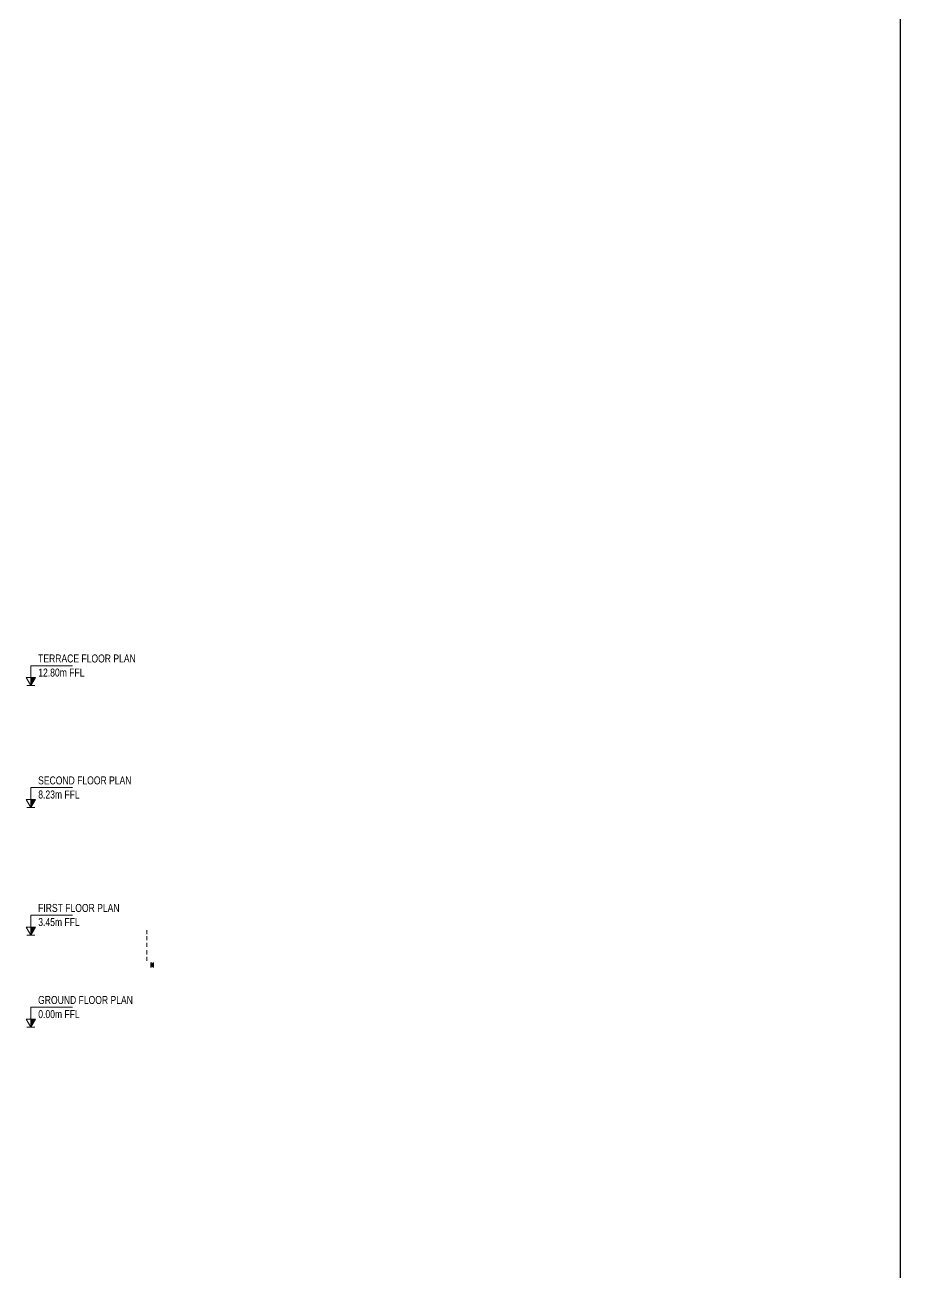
# Model space of a CAD drawing. Header units: millimetres. Extents: x -29259 to 87313, y -139821 to 46728.
# Drawn here: x 54539 to 87313, y -93080 to -46339 of the extents above; entities that cross this region are included whole.
import ezdxf

# ---------------------------------------------------------------- set-up
doc = ezdxf.new("R2010")
doc.units = ezdxf.units.MM
doc.layers.add('A-DETL-THIN', color=151, linetype='Continuous', lineweight=9)
doc.layers.add('A-FLOR-LEVL', color=51, linetype='Continuous', lineweight=9)
doc.styles.add('Century Gothic', font='GOTHIC.TTF', dxfattribs={"width": 0.8, "height": 450})

# ---------------------------------------------------------------- blocks, each defined once
blk = doc.blocks.new('Level - M_Level Head - Circle 3-912024-SECTION BB')
at = {"layer": 'A-FLOR-LEVL'}
blk.add_hatch(color=256, dxfattribs=at).paths.add_polyline_path([(24116, 300), (24289, 300), (24116, 0)])
for p, q in [((24116, 747), (25678, 747)), ((24116, 300), (24116, 747)), ((24116, 0), (23943, 300)), ((24116, 300), (23943, 300)), ((24116, 0), (23966, 0)), ((24116, 0), (24289, 300)), ((24116, 300), (24289, 300)), ((24116, 0), (24116, 300)), ((24116, 300), (24116, 0)), ((24116, 0), (24289, 300)), ((24289, 300), (24116, 300)), ((24116, 0), (24266, 0))]:
    blk.add_line(p, q, dxfattribs=at)

msp = doc.modelspace()

# ---------------------------------------------------------------- linework, layer by layer
msp.add_lwpolyline([(-29258.6, 46727.5), (87313.3, 46727.5), (87313.3, -139820.9), (-29258.6, -139820.9)], close=True)
at = {"layer": 'A-DETL-THIN', "lineweight": 18}
for p, q in [((59097.5, -80262.9), (59097.5, -80412.9)), ((59097.4, -80486.9), (59097.4, -80636.9)), ((59097.4, -80746.9), (59097.4, -80896.7)), ((59097.4, -81021.9), (59097.4, -81173.4)), ((59097.4, -81261.9), (59097.4, -81413.4)), ((59257.9, -81667.7), (59257.9, -81474.3)), ((59268, -81651.3), (59268, -81490.6)), ((59355, -81660.4), (59355, -81481.5)), ((59355, -81660.4), (59355, -81481.5))]:
    msp.add_line(p, q, dxfattribs=at)
for centre, radius, start, end in [((59275.5, -81490.6), 7.47, 90.27503, 180.29677), ((59275.5, -81651.3), 7.47, 179.70323, 269.72497), ((59355.3, -81570.6), 69.9, 90.28851, 180.28128), ((59355.3, -81570.6), 69.9, 90.28851, 180.28128), ((59355.3, -81571.3), 69.9, 179.71714, 269.71106), ((59355.3, -81570.6), 66.9, 90.28441, 180.28739), ((59355.3, -81571.3), 66.9, 179.71126, 269.71694), ((59355.1, -81570.8), 35.1, 90.28909, 180.2787), ((59355.1, -81571.1), 35.1, 179.71559, 269.71261), ((59355.1, -81570.8), 32.7, 90.29127, 180.28484), ((59355.1, -81571.1), 32.7, 179.71456, 269.70503)]:
    msp.add_arc(centre, radius, start, end, dxfattribs=at)

# ---------------------------------------------------------------- block references
at = {"layer": 'A-FLOR-LEVL'}
for p in [(30644.5, -71101.5), (30644.5, -75671.5), (30644.5, -80451.5), (30644.5, -83901.5)]:
    msp.add_blockref('Level - M_Level Head - Circle 3-912024-SECTION BB', p, dxfattribs=at)

# ---------------------------------------------------------------- texts
at = {"layer": 'A-FLOR-LEVL', "char_height": 300, "attachment_point": 1, "style": 'Century Gothic'}
for s, insert, width in [('TERRACE FLOOR PLAN', (55031.8, -69933.1), 4341.939), ('12.80m FFL', (55037, -70461.8), 2103.628), ('SECOND FLOOR PLAN', (55031.8, -74503.1), 4341.939), ('8.23m FFL', (55037, -75031.8), 1879.155), ('FIRST FLOOR PLAN', (55031.8, -79283.1), 3540.252), ('3.45m FFL', (55037, -79811.8), 1879.155), ('GROUND FLOOR PLAN', (55031.8, -82733.1), 4457.382), ('0.00m FFL', (55037, -83261.8), 1879.155)]:
    msp.add_mtext(s, dxfattribs=dict(at, insert=insert, width=width))

doc.saveas('drawing.dxf')
